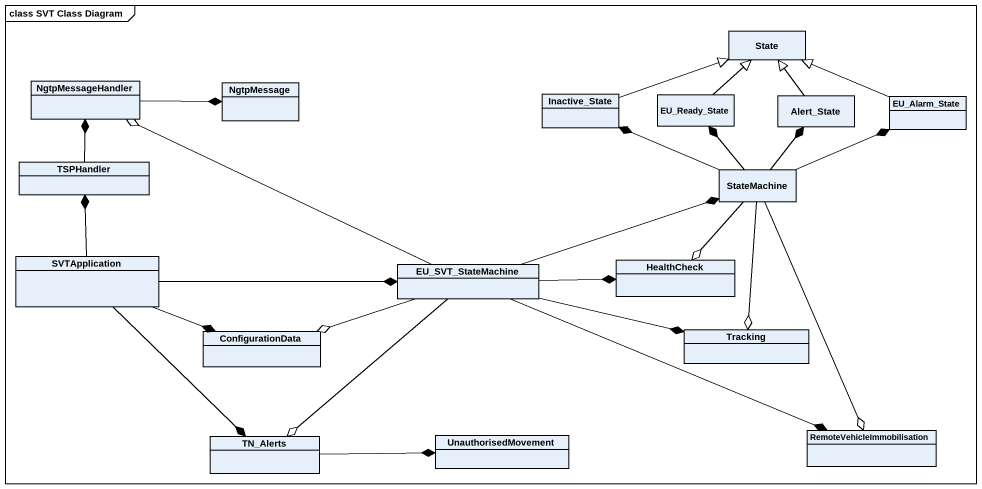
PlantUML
@startuml
mainframe class SVT Class Diagram
hide circle
hide empty members
class "State" as State_
class NgtpMessageHandler
class NgtpMessage
class Inactive_State
class EU_Ready_State
class Alert_State
class EU_Alarm_State
class TSPHandler
class StateMachine
class SVTApplication
class HealthCheck
class EU_SVT_StateMachine
class ConfigurationData
class Tracking
class TN_Alerts
class UnauthorisedMovement
class RemoteVehicleImmobilisation
NgtpMessageHandler -right-* NgtpMessage
Inactive_State -right-|> State_
EU_Ready_State -up-|> State_
Alert_State -up-|> State_
EU_Alarm_State -left-|> State_
TSPHandler -up-* NgtpMessageHandler
StateMachine -left-* Inactive_State
StateMachine -up-* EU_Ready_State
StateMachine -up-* Alert_State
StateMachine -right-* EU_Alarm_State
StateMachine --o HealthCheck
StateMachine --o Tracking
StateMachine --o RemoteVehicleImmobilisation
SVTApplication -up-* TSPHandler
SVTApplication -right-* EU_SVT_StateMachine
SVTApplication -right-* ConfigurationData
SVTApplication --* TN_Alerts
EU_SVT_StateMachine -left-o NgtpMessageHandler
EU_SVT_StateMachine -right-* StateMachine
EU_SVT_StateMachine -right-* HealthCheck
EU_SVT_StateMachine -left-o ConfigurationData
EU_SVT_StateMachine -right-* Tracking
EU_SVT_StateMachine --o TN_Alerts
EU_SVT_StateMachine -right-* RemoteVehicleImmobilisation
TN_Alerts -right-* UnauthorisedMovement
@enduml
